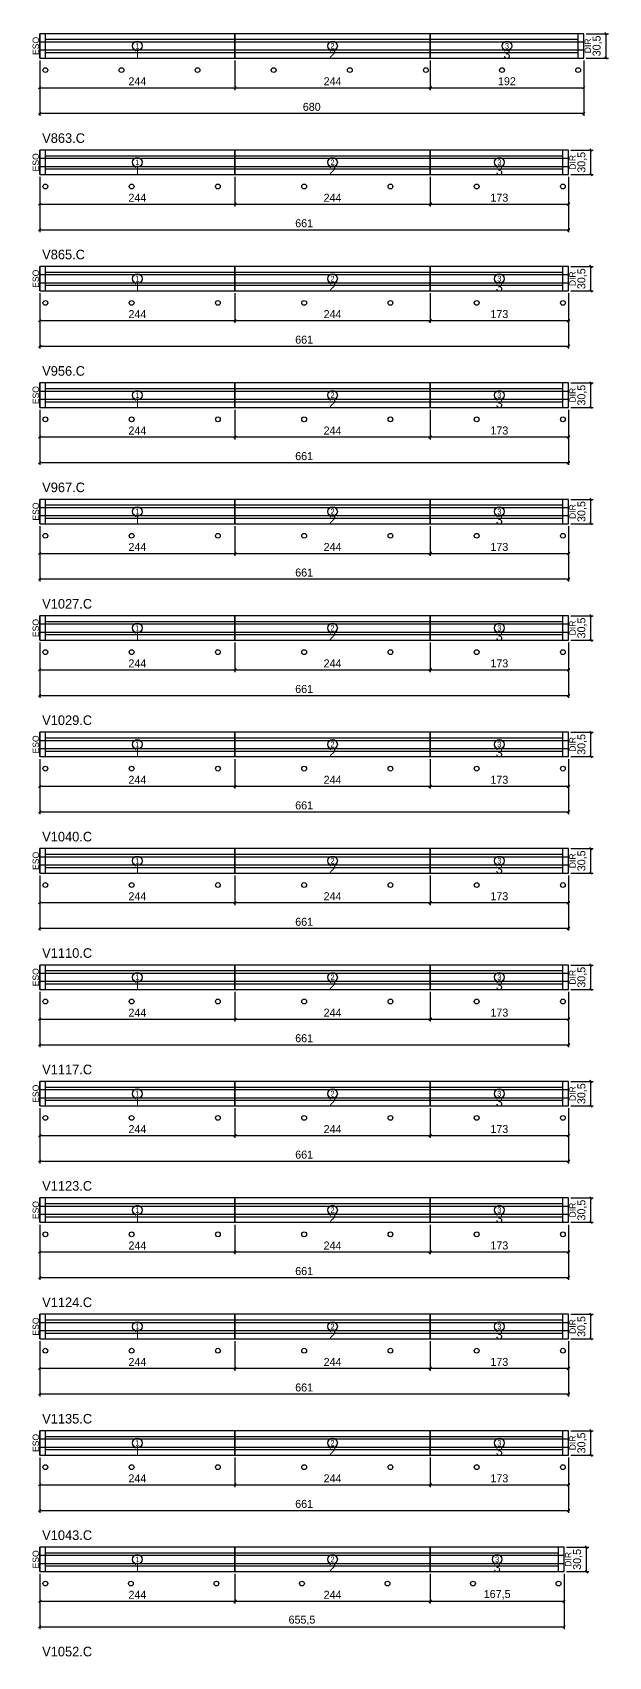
# Model space of a CAD drawing. Extents: x -10500 to 3070, y -7140 to 1250.
# Drawn here: x -9 to 711, y -4992 to -2962 of the extents above; entities that cross this region are included whole.
import ezdxf
from ezdxf.enums import TextEntityAlignment as Align

# ---------------------------------------------------------------- set-up
doc = ezdxf.new("R2010")
doc.units = 0
for name, color, linetype in [('5', 5, 'Continuous'), ('COTA', 241, 'Continuous'), ('Escoras', 224, 'Continuous'), ('NOMENCLATURA', 7, 'Continuous'), ('Painéis', 200, 'Continuous'), ('SARR_2.2x7', 40, 'Continuous'), ('SARR_EDITAR', 141, 'Continuous')]:
    doc.layers.add(name, color=color, linetype=linetype)
doc.dimstyles.new('PAINEL', dxfattribs={"dimtxt": 10, "dimasz": 3, "dimexe": 3, "dimexo": 3, "dimgap": 3, "dimtad": 1, "dimblk": 'OBLIQUE', "dimblk1": 'OBLIQUE', "dimcen": 2.5, "dimclrd": 4, "dimclre": 4, "dimclrt": 240, "dimazin": 3, "dimtfac": 1, "dimtmove": 0, "dimatfit": 3})

# ---------------------------------------------------------------- blocks, each defined once
blk = doc.blocks.new('nf1')
blk.add_circle((0, 0), 6)
blk.add_text('1', height=7).set_placement((0, 0), align=Align.MIDDLE_CENTER)
blk = doc.blocks.new('nf2')
blk.add_circle((0, 0), 6)
blk.add_text('2', height=7).set_placement((0, 0), align=Align.MIDDLE_CENTER)
blk = doc.blocks.new('nf3')
blk.add_circle((0, 0), 6)
blk.add_text('3', height=7).set_placement((0, 0), align=Align.MIDDLE_CENTER)
blk = doc.blocks.new('_OBLIQUE')
at = {"color": 0, "linetype": 'BYBLOCK'}
blk.add_line((-0.5, -0.5), (0.5, 0.5), dxfattribs=at)

msp = doc.modelspace()

# ---------------------------------------------------------------- linework, layer by layer
at = {"layer": 'Escoras'}
for centre in [(7, -3009), (102.143, -3009), (197.286, -3009), (292.429, -3009), (387.571, -3009), (482.714, -3009), (577.857, -3009), (673, -3009), (7, -3154.5), (114.833, -3154.5), (222.667, -3154.5), (330.5, -3154.5), (438.333, -3154.5), (546.167, -3154.5), (654, -3154.5), (7, -3300), (114.833, -3300), (222.667, -3300), (330.5, -3300), (438.333, -3300), (546.167, -3300), (654, -3300), (7, -3445.5), (114.833, -3445.5), (222.667, -3445.5), (330.5, -3445.5), (438.333, -3445.5), (546.167, -3445.5), (654, -3445.5), (7, -3591), (114.833, -3591), (222.667, -3591), (330.5, -3591), (438.333, -3591), (546.167, -3591), (654, -3591), (7, -3736.5), (114.833, -3736.5), (222.667, -3736.5), (330.5, -3736.5), (438.333, -3736.5), (546.167, -3736.5), (654, -3736.5), (7, -3882), (114.833, -3882), (222.667, -3882), (330.5, -3882), (438.333, -3882), (546.167, -3882), (654, -3882), (7, -4027.5), (114.833, -4027.5), (222.667, -4027.5), (330.5, -4027.5), (438.333, -4027.5), (546.167, -4027.5), (654, -4027.5), (7, -4173), (114.833, -4173), (222.667, -4173), (330.5, -4173), (438.333, -4173), (546.167, -4173), (654, -4173), (7, -4318.5), (114.833, -4318.5), (222.667, -4318.5), (330.5, -4318.5), (438.333, -4318.5), (546.167, -4318.5), (654, -4318.5), (7, -4464), (114.833, -4464), (222.667, -4464), (330.5, -4464), (438.333, -4464), (546.167, -4464), (654, -4464), (7, -4609.5), (114.833, -4609.5), (222.667, -4609.5), (330.5, -4609.5), (438.333, -4609.5), (546.167, -4609.5), (654, -4609.5), (7, -4755), (114.833, -4755), (222.667, -4755), (330.5, -4755), (438.333, -4755), (546.167, -4755), (654, -4755), (7, -4900.5), (113.917, -4900.5), (220.833, -4900.5), (327.75, -4900.5), (434.667, -4900.5), (541.583, -4900.5), (648.5, -4900.5)]:
    msp.add_circle(centre, 3, dxfattribs=at)
at = {"layer": 'Painéis'}
for p, q in [((0, -2973.667), (244, -2973.667)), ((244, -2994), (244, -2963.5)), ((244, -2973.667), (488, -2973.667)), ((488, -2994), (488, -2963.5)), ((488, -2973.667), (680, -2973.667)), ((0, -2983.833), (244, -2983.833)), ((244, -2983.833), (488, -2983.833)), ((488, -2983.833), (680, -2983.833)), ((0, -3119.167), (244, -3119.167)), ((244, -3139.5), (244, -3109)), ((244, -3119.167), (488, -3119.167)), ((488, -3139.5), (488, -3109)), ((488, -3119.167), (661, -3119.167)), ((0, -3129.333), (244, -3129.333)), ((244, -3129.333), (488, -3129.333)), ((488, -3129.333), (661, -3129.333)), ((0, -3264.667), (244, -3264.667)), ((244, -3285), (244, -3254.5)), ((244, -3264.667), (488, -3264.667)), ((488, -3285), (488, -3254.5)), ((488, -3264.667), (661, -3264.667)), ((0, -3274.833), (244, -3274.833)), ((244, -3274.833), (488, -3274.833)), ((488, -3274.833), (661, -3274.833)), ((244, -3430.5), (244, -3400)), ((488, -3430.5), (488, -3400)), ((0, -3410.167), (244, -3410.167)), ((0, -3420.333), (244, -3420.333)), ((244, -3410.167), (488, -3410.167)), ((244, -3420.333), (488, -3420.333)), ((488, -3410.167), (661, -3410.167)), ((488, -3420.333), (661, -3420.333)), ((244, -3576), (244, -3545.5)), ((488, -3576), (488, -3545.5)), ((0, -3555.667), (244, -3555.667)), ((0, -3565.833), (244, -3565.833)), ((244, -3555.667), (488, -3555.667)), ((244, -3565.833), (488, -3565.833)), ((488, -3555.667), (661, -3555.667)), ((488, -3565.833), (661, -3565.833)), ((244, -3721.5), (244, -3691)), ((488, -3721.5), (488, -3691)), ((0, -3701.167), (244, -3701.167)), ((0, -3711.333), (244, -3711.333)), ((244, -3701.167), (488, -3701.167)), ((244, -3711.333), (488, -3711.333)), ((488, -3701.167), (661, -3701.167)), ((488, -3711.333), (661, -3711.333)), ((0, -3846.667), (244, -3846.667)), ((244, -3867), (244, -3836.5)), ((244, -3846.667), (488, -3846.667)), ((488, -3867), (488, -3836.5)), ((488, -3846.667), (661, -3846.667)), ((0, -3856.833), (244, -3856.833)), ((244, -3856.833), (488, -3856.833)), ((488, -3856.833), (661, -3856.833)), ((0, -3992.167), (244, -3992.167)), ((244, -4012.5), (244, -3982)), ((244, -3992.167), (488, -3992.167)), ((488, -4012.5), (488, -3982)), ((488, -3992.167), (661, -3992.167)), ((0, -4002.333), (244, -4002.333)), ((244, -4002.333), (488, -4002.333)), ((488, -4002.333), (661, -4002.333)), ((0, -4137.667), (244, -4137.667)), ((244, -4158), (244, -4127.5)), ((244, -4137.667), (488, -4137.667)), ((488, -4158), (488, -4127.5)), ((488, -4137.667), (661, -4137.667)), ((0, -4147.833), (244, -4147.833)), ((244, -4147.833), (488, -4147.833)), ((488, -4147.833), (661, -4147.833)), ((244, -4303.5), (244, -4273)), ((488, -4303.5), (488, -4273)), ((0, -4283.167), (244, -4283.167)), ((0, -4293.333), (244, -4293.333)), ((244, -4283.167), (488, -4283.167)), ((244, -4293.333), (488, -4293.333)), ((488, -4283.167), (661, -4283.167)), ((488, -4293.333), (661, -4293.333)), ((244, -4449), (244, -4418.5)), ((488, -4449), (488, -4418.5)), ((0, -4428.667), (244, -4428.667)), ((0, -4438.833), (244, -4438.833)), ((244, -4428.667), (488, -4428.667)), ((244, -4438.833), (488, -4438.833)), ((488, -4428.667), (661, -4428.667)), ((488, -4438.833), (661, -4438.833)), ((244, -4594.5), (244, -4564)), ((488, -4594.5), (488, -4564)), ((0, -4574.167), (244, -4574.167)), ((0, -4584.333), (244, -4584.333)), ((244, -4574.167), (488, -4574.167)), ((244, -4584.333), (488, -4584.333)), ((488, -4574.167), (661, -4574.167)), ((488, -4584.333), (661, -4584.333)), ((0, -4719.667), (244, -4719.667)), ((244, -4740), (244, -4709.5)), ((244, -4719.667), (488, -4719.667)), ((488, -4740), (488, -4709.5)), ((488, -4719.667), (661, -4719.667)), ((0, -4729.833), (244, -4729.833)), ((244, -4729.833), (488, -4729.833)), ((488, -4729.833), (661, -4729.833)), ((0, -4865.167), (244, -4865.167)), ((244, -4885.5), (244, -4855)), ((244, -4865.167), (488, -4865.167)), ((488, -4885.5), (488, -4855)), ((488, -4865.167), (655.5, -4865.167)), ((0, -4875.333), (244, -4875.333)), ((244, -4875.333), (488, -4875.333)), ((488, -4875.333), (655.5, -4875.333))]:
    msp.add_line(p, q, dxfattribs=at)
for points in [[(0, -2994), (244, -2994), (244, -2963.5), (0, -2963.5)], [(244, -2994), (488, -2994), (488, -2963.5), (244, -2963.5)], [(488, -2994), (680, -2994), (680, -2963.5), (488, -2963.5)], [(0, -3139.5), (244, -3139.5), (244, -3109), (0, -3109)], [(244, -3139.5), (488, -3139.5), (488, -3109), (244, -3109)], [(488, -3139.5), (661, -3139.5), (661, -3109), (488, -3109)], [(0, -3285), (244, -3285), (244, -3254.5), (0, -3254.5)], [(244, -3285), (488, -3285), (488, -3254.5), (244, -3254.5)], [(488, -3285), (661, -3285), (661, -3254.5), (488, -3254.5)], [(0, -3430.5), (244, -3430.5), (244, -3400), (0, -3400)], [(244, -3430.5), (488, -3430.5), (488, -3400), (244, -3400)], [(488, -3430.5), (661, -3430.5), (661, -3400), (488, -3400)], [(0, -3576), (244, -3576), (244, -3545.5), (0, -3545.5)], [(244, -3576), (488, -3576), (488, -3545.5), (244, -3545.5)], [(488, -3576), (661, -3576), (661, -3545.5), (488, -3545.5)], [(0, -3721.5), (244, -3721.5), (244, -3691), (0, -3691)], [(244, -3721.5), (488, -3721.5), (488, -3691), (244, -3691)], [(488, -3721.5), (661, -3721.5), (661, -3691), (488, -3691)], [(0, -3867), (244, -3867), (244, -3836.5), (0, -3836.5)], [(244, -3867), (488, -3867), (488, -3836.5), (244, -3836.5)], [(488, -3867), (661, -3867), (661, -3836.5), (488, -3836.5)], [(0, -4012.5), (244, -4012.5), (244, -3982), (0, -3982)], [(244, -4012.5), (488, -4012.5), (488, -3982), (244, -3982)], [(488, -4012.5), (661, -4012.5), (661, -3982), (488, -3982)], [(0, -4158), (244, -4158), (244, -4127.5), (0, -4127.5)], [(244, -4158), (488, -4158), (488, -4127.5), (244, -4127.5)], [(488, -4158), (661, -4158), (661, -4127.5), (488, -4127.5)], [(0, -4303.5), (244, -4303.5), (244, -4273), (0, -4273)], [(244, -4303.5), (488, -4303.5), (488, -4273), (244, -4273)], [(488, -4303.5), (661, -4303.5), (661, -4273), (488, -4273)], [(0, -4449), (244, -4449), (244, -4418.5), (0, -4418.5)], [(244, -4449), (488, -4449), (488, -4418.5), (244, -4418.5)], [(488, -4449), (661, -4449), (661, -4418.5), (488, -4418.5)], [(0, -4594.5), (244, -4594.5), (244, -4564), (0, -4564)], [(244, -4594.5), (488, -4594.5), (488, -4564), (244, -4564)], [(488, -4594.5), (661, -4594.5), (661, -4564), (488, -4564)], [(0, -4740), (244, -4740), (244, -4709.5), (0, -4709.5)], [(244, -4740), (488, -4740), (488, -4709.5), (244, -4709.5)], [(488, -4740), (661, -4740), (661, -4709.5), (488, -4709.5)], [(0, -4885.5), (244, -4885.5), (244, -4855), (0, -4855)], [(244, -4885.5), (488, -4885.5), (488, -4855), (244, -4855)], [(488, -4885.5), (655.5, -4885.5), (655.5, -4855), (488, -4855)]]:
    msp.add_lwpolyline(points, close=True, dxfattribs=at)
at = {"layer": 'SARR_2.2x7'}
for p, q in [((7, -2994), (7, -2963.5)), ((7, -2970.5), (244, -2970.5)), ((244, -2970.5), (488, -2970.5)), ((488, -2970.5), (673, -2970.5)), ((673, -2994), (673, -2963.5)), ((7, -2987), (244, -2987)), ((244, -2987), (488, -2987)), ((488, -2987), (673, -2987)), ((7, -3139.5), (7, -3109)), ((7, -3116), (244, -3116)), ((244, -3116), (488, -3116)), ((488, -3116), (654, -3116)), ((654, -3139.5), (654, -3109)), ((7, -3132.5), (244, -3132.5)), ((244, -3132.5), (488, -3132.5)), ((488, -3132.5), (654, -3132.5)), ((7, -3285), (7, -3254.5)), ((7, -3261.5), (244, -3261.5)), ((244, -3261.5), (488, -3261.5)), ((488, -3261.5), (654, -3261.5)), ((654, -3285), (654, -3254.5)), ((7, -3278), (244, -3278)), ((244, -3278), (488, -3278)), ((488, -3278), (654, -3278)), ((7, -3430.5), (7, -3400)), ((7, -3407), (244, -3407)), ((244, -3407), (488, -3407)), ((488, -3407), (654, -3407)), ((654, -3430.5), (654, -3400)), ((7, -3423.5), (244, -3423.5)), ((244, -3423.5), (488, -3423.5)), ((488, -3423.5), (654, -3423.5)), ((7, -3576), (7, -3545.5)), ((654, -3576), (654, -3545.5)), ((7, -3552.5), (244, -3552.5)), ((7, -3569), (244, -3569)), ((244, -3552.5), (488, -3552.5)), ((244, -3569), (488, -3569)), ((488, -3552.5), (654, -3552.5)), ((488, -3569), (654, -3569)), ((7, -3721.5), (7, -3691)), ((654, -3721.5), (654, -3691)), ((7, -3698), (244, -3698)), ((244, -3698), (488, -3698)), ((488, -3698), (654, -3698)), ((7, -3714.5), (244, -3714.5)), ((244, -3714.5), (488, -3714.5)), ((488, -3714.5), (654, -3714.5)), ((7, -3867), (7, -3836.5)), ((7, -3843.5), (244, -3843.5)), ((244, -3843.5), (488, -3843.5)), ((488, -3843.5), (654, -3843.5)), ((654, -3867), (654, -3836.5)), ((7, -3860), (244, -3860)), ((244, -3860), (488, -3860)), ((488, -3860), (654, -3860)), ((7, -4012.5), (7, -3982)), ((7, -3989), (244, -3989)), ((244, -3989), (488, -3989)), ((488, -3989), (654, -3989)), ((654, -4012.5), (654, -3982)), ((7, -4005.5), (244, -4005.5)), ((244, -4005.5), (488, -4005.5)), ((488, -4005.5), (654, -4005.5)), ((7, -4158), (7, -4127.5)), ((7, -4134.5), (244, -4134.5)), ((244, -4134.5), (488, -4134.5)), ((488, -4134.5), (654, -4134.5)), ((654, -4158), (654, -4127.5)), ((7, -4151), (244, -4151)), ((244, -4151), (488, -4151)), ((488, -4151), (654, -4151)), ((7, -4303.5), (7, -4273)), ((7, -4280), (244, -4280)), ((244, -4280), (488, -4280)), ((488, -4280), (654, -4280)), ((654, -4303.5), (654, -4273)), ((7, -4296.5), (244, -4296.5)), ((244, -4296.5), (488, -4296.5)), ((488, -4296.5), (654, -4296.5)), ((7, -4449), (7, -4418.5)), ((654, -4449), (654, -4418.5)), ((7, -4425.5), (244, -4425.5)), ((7, -4442), (244, -4442)), ((244, -4425.5), (488, -4425.5)), ((244, -4442), (488, -4442)), ((488, -4425.5), (654, -4425.5)), ((488, -4442), (654, -4442)), ((7, -4594.5), (7, -4564)), ((654, -4594.5), (654, -4564)), ((7, -4571), (244, -4571)), ((244, -4571), (488, -4571)), ((488, -4571), (654, -4571)), ((7, -4587.5), (244, -4587.5)), ((244, -4587.5), (488, -4587.5)), ((488, -4587.5), (654, -4587.5)), ((7, -4740), (7, -4709.5)), ((7, -4716.5), (244, -4716.5)), ((244, -4716.5), (488, -4716.5)), ((488, -4716.5), (654, -4716.5)), ((654, -4740), (654, -4709.5)), ((7, -4733), (244, -4733)), ((244, -4733), (488, -4733)), ((488, -4733), (654, -4733)), ((7, -4885.5), (7, -4855)), ((7, -4862), (244, -4862)), ((244, -4862), (488, -4862)), ((488, -4862), (648.5, -4862)), ((648.5, -4885.5), (648.5, -4855)), ((7, -4878.5), (244, -4878.5)), ((244, -4878.5), (488, -4878.5)), ((488, -4878.5), (648.5, -4878.5))]:
    msp.add_line(p, q, dxfattribs=at)
at = {"layer": 'SARR_EDITAR'}
for p, q in [((0, -2994), (0, -2963.5)), ((680, -2994), (680, -2963.5)), ((0, -3139.5), (0, -3109)), ((661, -3139.5), (661, -3109)), ((0, -3285), (0, -3254.5)), ((661, -3285), (661, -3254.5)), ((0, -3430.5), (0, -3400)), ((661, -3430.5), (661, -3400)), ((0, -3576), (0, -3545.5)), ((661, -3576), (661, -3545.5)), ((0, -3721.5), (0, -3691)), ((661, -3721.5), (661, -3691)), ((0, -3867), (0, -3836.5)), ((661, -3867), (661, -3836.5)), ((0, -4012.5), (0, -3982)), ((661, -4012.5), (661, -3982)), ((0, -4158), (0, -4127.5)), ((661, -4158), (661, -4127.5)), ((0, -4303.5), (0, -4273)), ((661, -4303.5), (661, -4273)), ((0, -4449), (0, -4418.5)), ((661, -4449), (661, -4418.5)), ((0, -4594.5), (0, -4564)), ((661, -4594.5), (661, -4564)), ((0, -4740), (0, -4709.5)), ((661, -4740), (661, -4709.5)), ((0, -4885.5), (0, -4855)), ((655.5, -4885.5), (655.5, -4855))]:
    msp.add_line(p, q, dxfattribs=at)

# ---------------------------------------------------------------- block references
at = {"layer": 'COTA'}
for name, p in [('nf1', (122, -2978.75)), ('nf2', (366, -2978.75)), ('nf3', (584, -2978.75)), ('nf1', (122, -3124.25)), ('nf2', (366, -3124.25)), ('nf3', (574.5, -3124.25)), ('nf1', (122, -3269.75)), ('nf2', (366, -3269.75)), ('nf3', (574.5, -3269.75)), ('nf1', (122, -3415.25)), ('nf2', (366, -3415.25)), ('nf3', (574.5, -3415.25)), ('nf1', (122, -3560.75)), ('nf2', (366, -3560.75)), ('nf3', (574.5, -3560.75)), ('nf1', (122, -3706.25)), ('nf2', (366, -3706.25)), ('nf3', (574.5, -3706.25)), ('nf1', (122, -3851.75)), ('nf2', (366, -3851.75)), ('nf3', (574.5, -3851.75)), ('nf1', (122, -3997.25)), ('nf2', (366, -3997.25)), ('nf3', (574.5, -3997.25)), ('nf1', (122, -4142.75)), ('nf2', (366, -4142.75)), ('nf3', (574.5, -4142.75)), ('nf1', (122, -4288.25)), ('nf2', (366, -4288.25)), ('nf3', (574.5, -4288.25)), ('nf1', (122, -4433.75)), ('nf2', (366, -4433.75)), ('nf3', (574.5, -4433.75)), ('nf1', (122, -4579.25)), ('nf2', (366, -4579.25)), ('nf3', (574.5, -4579.25)), ('nf1', (122, -4724.75)), ('nf2', (366, -4724.75)), ('nf3', (574.5, -4724.75)), ('nf1', (122, -4870.25)), ('nf2', (366, -4870.25)), ('nf3', (571.75, -4870.25))]:
    msp.add_blockref(name, p, dxfattribs=at)

# ---------------------------------------------------------------- texts
at = {"layer": '5'}
for s, p in [('ESQ', (-5, -2978.75)), ('DIR', (685, -2978.75)), ('ESQ', (-5, -3124.25)), ('DIR', (666, -3124.25)), ('ESQ', (-5, -3269.75)), ('DIR', (666, -3269.75)), ('ESQ', (-5, -3415.25)), ('DIR', (666, -3415.25)), ('ESQ', (-5, -3560.75)), ('DIR', (666, -3560.75)), ('ESQ', (-5, -3706.25)), ('DIR', (666, -3706.25)), ('ESQ', (-5, -3851.75)), ('DIR', (666, -3851.75)), ('ESQ', (-5, -3997.25)), ('DIR', (666, -3997.25)), ('ESQ', (-5, -4142.75)), ('DIR', (666, -4142.75)), ('ESQ', (-5, -4288.25)), ('DIR', (666, -4288.25)), ('ESQ', (-5, -4433.75)), ('DIR', (666, -4433.75)), ('ESQ', (-5, -4579.25)), ('DIR', (666, -4579.25)), ('ESQ', (-5, -4724.75)), ('DIR', (666, -4724.75)), ('ESQ', (-5, -4870.25)), ('DIR', (660.5, -4870.25))]:
    msp.add_text(s, height=8, rotation=90, dxfattribs=at).set_placement(p, align=Align.MIDDLE_CENTER)
for s, p in [('1', (122, -2988.75)), ('2', (366, -2988.75)), ('3', (584, -2988.75)), ('1', (122, -3134.25)), ('2', (366, -3134.25)), ('3', (574.5, -3134.25)), ('1', (122, -3279.75)), ('2', (366, -3279.75)), ('3', (574.5, -3279.75)), ('1', (122, -3425.25)), ('2', (366, -3425.25)), ('3', (574.5, -3425.25)), ('1', (122, -3570.75)), ('2', (366, -3570.75)), ('3', (574.5, -3570.75)), ('1', (122, -3716.25)), ('2', (366, -3716.25)), ('3', (574.5, -3716.25)), ('1', (122, -3861.75)), ('2', (366, -3861.75)), ('3', (574.5, -3861.75)), ('1', (122, -4007.25)), ('2', (366, -4007.25)), ('3', (574.5, -4007.25)), ('1', (122, -4152.75)), ('2', (366, -4152.75)), ('3', (574.5, -4152.75)), ('1', (122, -4298.25)), ('2', (366, -4298.25)), ('3', (574.5, -4298.25)), ('1', (122, -4443.75)), ('2', (366, -4443.75)), ('3', (574.5, -4443.75)), ('1', (122, -4589.25)), ('2', (366, -4589.25)), ('3', (574.5, -4589.25)), ('1', (122, -4734.75)), ('2', (366, -4734.75)), ('3', (574.5, -4734.75)), ('1', (122, -4880.25)), ('2', (366, -4880.25)), ('3', (571.75, -4880.25))]:
    msp.add_text(s, height=12, dxfattribs=at).set_placement(p, align=Align.MIDDLE_CENTER)
at = {"layer": 'NOMENCLATURA'}
for s, p in [('V863.C', (3, -3100)), ('V865.C', (3, -3245.5)), ('V956.C', (3, -3391)), ('V967.C', (3, -3536.5)), ('V1027.C', (3, -3682)), ('V1029.C', (3, -3827.5)), ('V1040.C', (3, -3973)), ('V1110.C', (3, -4118.5)), ('V1117.C', (3, -4264)), ('V1123.C', (3, -4409.5)), ('V1124.C', (3, -4555)), ('V1135.C', (3, -4700.5)), ('V1043.C', (3, -4846)), ('V1052.C', (3, -4991.5))]:
    msp.add_text(s, height=12, dxfattribs=at).set_placement(p)

# ---------------------------------------------------------------- dimensions: what is measured, and where the dimension line sits
at = {"layer": 'COTA'}
for base, p1, p2 in [((708, -2994), (680, -2994), (680, -2963.5)), ((689, -3139.5), (661, -3139.5), (661, -3109)), ((689, -3285), (661, -3285), (661, -3254.5)), ((689, -3430.5), (661, -3430.5), (661, -3400)), ((689, -3576), (661, -3576), (661, -3545.5)), ((689, -3721.5), (661, -3721.5), (661, -3691)), ((689, -3867), (661, -3867), (661, -3836.5)), ((689, -4012.5), (661, -4012.5), (661, -3982)), ((689, -4158), (661, -4158), (661, -4127.5)), ((689, -4303.5), (661, -4303.5), (661, -4273)), ((689, -4449), (661, -4449), (661, -4418.5)), ((689, -4594.5), (661, -4594.5), (661, -4564)), ((689, -4740), (661, -4740), (661, -4709.5)), ((683.5, -4885.5), (655.5, -4885.5), (655.5, -4855))]:
    msp.add_linear_dim(base=base, p1=p1, p2=p2, angle=90, dimstyle='PAINEL', dxfattribs=at).render()
for base, p1, p2 in [((0, -3031), (0, -2994), (244, -2994)), ((0, -3063), (0, -2994), (680, -2994)), ((244, -3031), (244, -2994), (488, -2994)), ((488, -3031), (488, -2994), (680, -2994)), ((0, -3176.5), (0, -3139.5), (244, -3139.5)), ((0, -3208.5), (0, -3139.5), (661, -3139.5)), ((244, -3176.5), (244, -3139.5), (488, -3139.5)), ((488, -3176.5), (488, -3139.5), (661, -3139.5)), ((0, -3322), (0, -3285), (244, -3285)), ((0, -3354), (0, -3285), (661, -3285)), ((244, -3322), (244, -3285), (488, -3285)), ((488, -3322), (488, -3285), (661, -3285)), ((0, -3467.5), (0, -3430.5), (244, -3430.5)), ((0, -3499.5), (0, -3430.5), (661, -3430.5)), ((244, -3467.5), (244, -3430.5), (488, -3430.5)), ((488, -3467.5), (488, -3430.5), (661, -3430.5)), ((0, -3613), (0, -3576), (244, -3576)), ((0, -3645), (0, -3576), (661, -3576)), ((244, -3613), (244, -3576), (488, -3576)), ((488, -3613), (488, -3576), (661, -3576)), ((0, -3758.5), (0, -3721.5), (244, -3721.5)), ((0, -3790.5), (0, -3721.5), (661, -3721.5)), ((244, -3758.5), (244, -3721.5), (488, -3721.5)), ((488, -3758.5), (488, -3721.5), (661, -3721.5)), ((0, -3904), (0, -3867), (244, -3867)), ((0, -3936), (0, -3867), (661, -3867)), ((244, -3904), (244, -3867), (488, -3867)), ((488, -3904), (488, -3867), (661, -3867)), ((0, -4049.5), (0, -4012.5), (244, -4012.5)), ((0, -4081.5), (0, -4012.5), (661, -4012.5)), ((244, -4049.5), (244, -4012.5), (488, -4012.5)), ((488, -4049.5), (488, -4012.5), (661, -4012.5)), ((0, -4195), (0, -4158), (244, -4158)), ((0, -4227), (0, -4158), (661, -4158)), ((244, -4195), (244, -4158), (488, -4158)), ((488, -4195), (488, -4158), (661, -4158)), ((0, -4340.5), (0, -4303.5), (244, -4303.5)), ((0, -4372.5), (0, -4303.5), (661, -4303.5)), ((244, -4340.5), (244, -4303.5), (488, -4303.5)), ((488, -4340.5), (488, -4303.5), (661, -4303.5)), ((0, -4486), (0, -4449), (244, -4449)), ((0, -4518), (0, -4449), (661, -4449)), ((244, -4486), (244, -4449), (488, -4449)), ((488, -4486), (488, -4449), (661, -4449)), ((0, -4631.5), (0, -4594.5), (244, -4594.5)), ((0, -4663.5), (0, -4594.5), (661, -4594.5)), ((244, -4631.5), (244, -4594.5), (488, -4594.5)), ((488, -4631.5), (488, -4594.5), (661, -4594.5)), ((0, -4777), (0, -4740), (244, -4740)), ((0, -4809), (0, -4740), (661, -4740)), ((244, -4777), (244, -4740), (488, -4740)), ((488, -4777), (488, -4740), (661, -4740)), ((0, -4922.5), (0, -4885.5), (244, -4885.5)), ((0, -4954.5), (0, -4885.5), (655.5, -4885.5)), ((244, -4922.5), (244, -4885.5), (488, -4885.5)), ((488, -4922.5), (488, -4885.5), (655.5, -4885.5))]:
    msp.add_linear_dim(base=base, p1=p1, p2=p2, dimstyle='PAINEL', dxfattribs=at).render()

doc.saveas('drawing.dxf')
